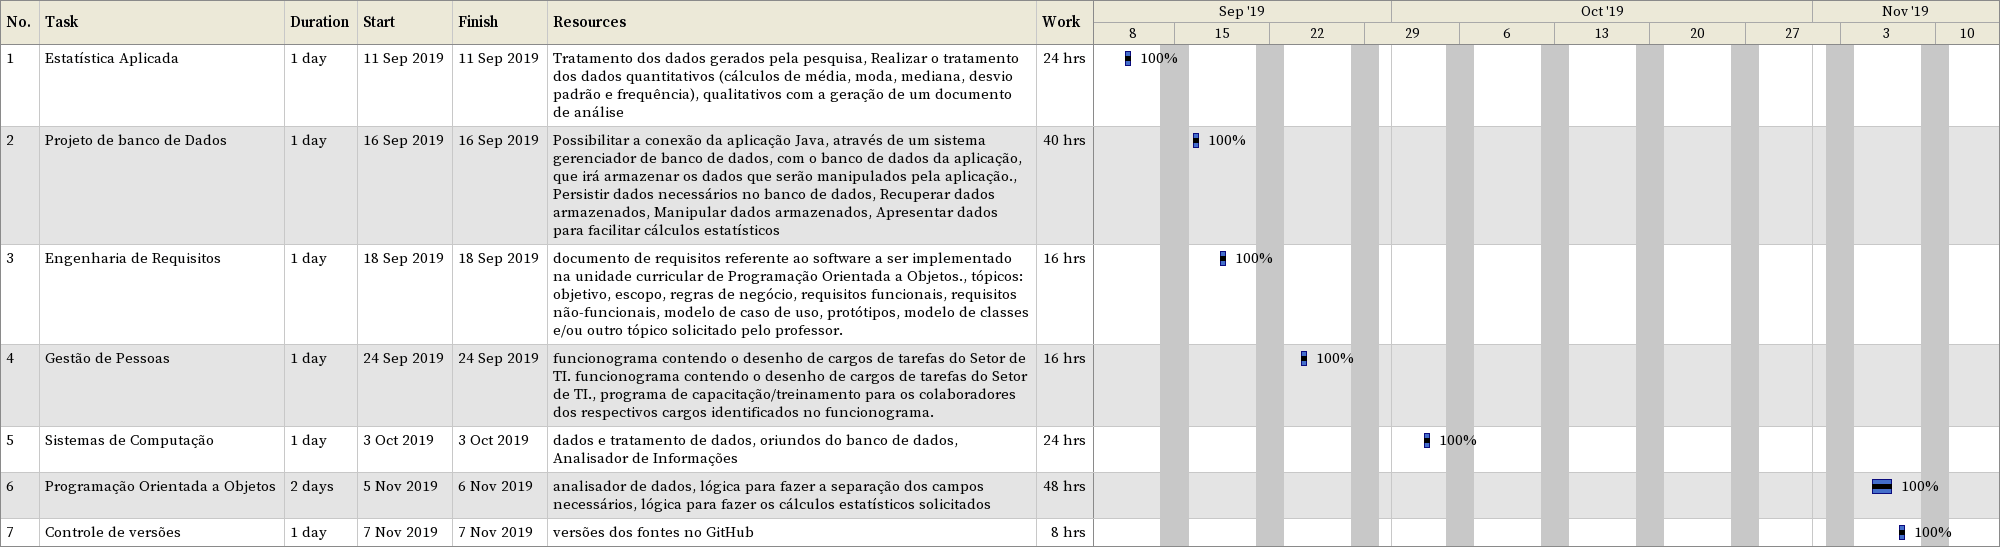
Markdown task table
| ID | Task | Duration | Start | Finish | Resources | % complete | Work (h) |
|---|---|---|---|---|---|---|---|
| 1 | Estatística Aplicada | 1d | 2019-09-11 | 2019-09-11 | Tratamento dos dados gerados pela pesquisa, Realizar o tratamento dos dados quantitativos (cálculos de média, moda, mediana, desvio padrão e frequência), qualitativos com a geração de um documento de análise | 100 | 24 |
| 2 | Projeto de banco de Dados | 1d | 2019-09-16 | 2019-09-16 | Possibilitar a conexão da aplicação Java, através de um sistema gerenciador de banco de dados, com o banco de dados da aplicação, que irá armazenar os dados que serão manipulados pela aplicação., Persistir dados necessários no banco de dados, Recuperar dados armazenados, Manipular dados armazenados, Apresentar dados para facilitar cálculos estatísticos | 100 | 40 |
| 3 | Engenharia de Requisitos | 1d | 2019-09-18 | 2019-09-18 | documento de requisitos referente ao software a ser implementado na unidade curricular de Programação Orientada a Objetos., tópicos: objetivo, escopo, regras de negócio, requisitos funcionais, requisitos não-funcionais, modelo de caso de uso, protótipos, modelo de classes e/ou outro tópico solicitado pelo professor. | 100 | 16 |
| 4 | Gestão de Pessoas | 1d | 2019-09-24 | 2019-09-24 | funcionograma contendo o desenho de cargos de tarefas do Setor de TI. funcionograma contendo o desenho de cargos de tarefas do Setor de TI., programa de capacitação/treinamento para os colaboradores dos respectivos cargos identificados no funcionograma. | 100 | 16 |
| 5 | Sistemas de Computação | 1d | 2019-10-03 | 2019-10-03 | dados e tratamento de dados, oriundos do banco de dados, Analisador de Informações | 100 | 24 |
| 6 | Programação Orientada a Objetos | 2d | 2019-11-05 | 2019-11-06 | analisador de dados, lógica para fazer a separação dos campos necessários, lógica para fazer os cálculos estatísticos solicitados | 100 | 48 |
| 7 | Controle de versões | 1d | 2019-11-07 | 2019-11-07 | versões dos fontes no GitHub | 100 | 8 |
